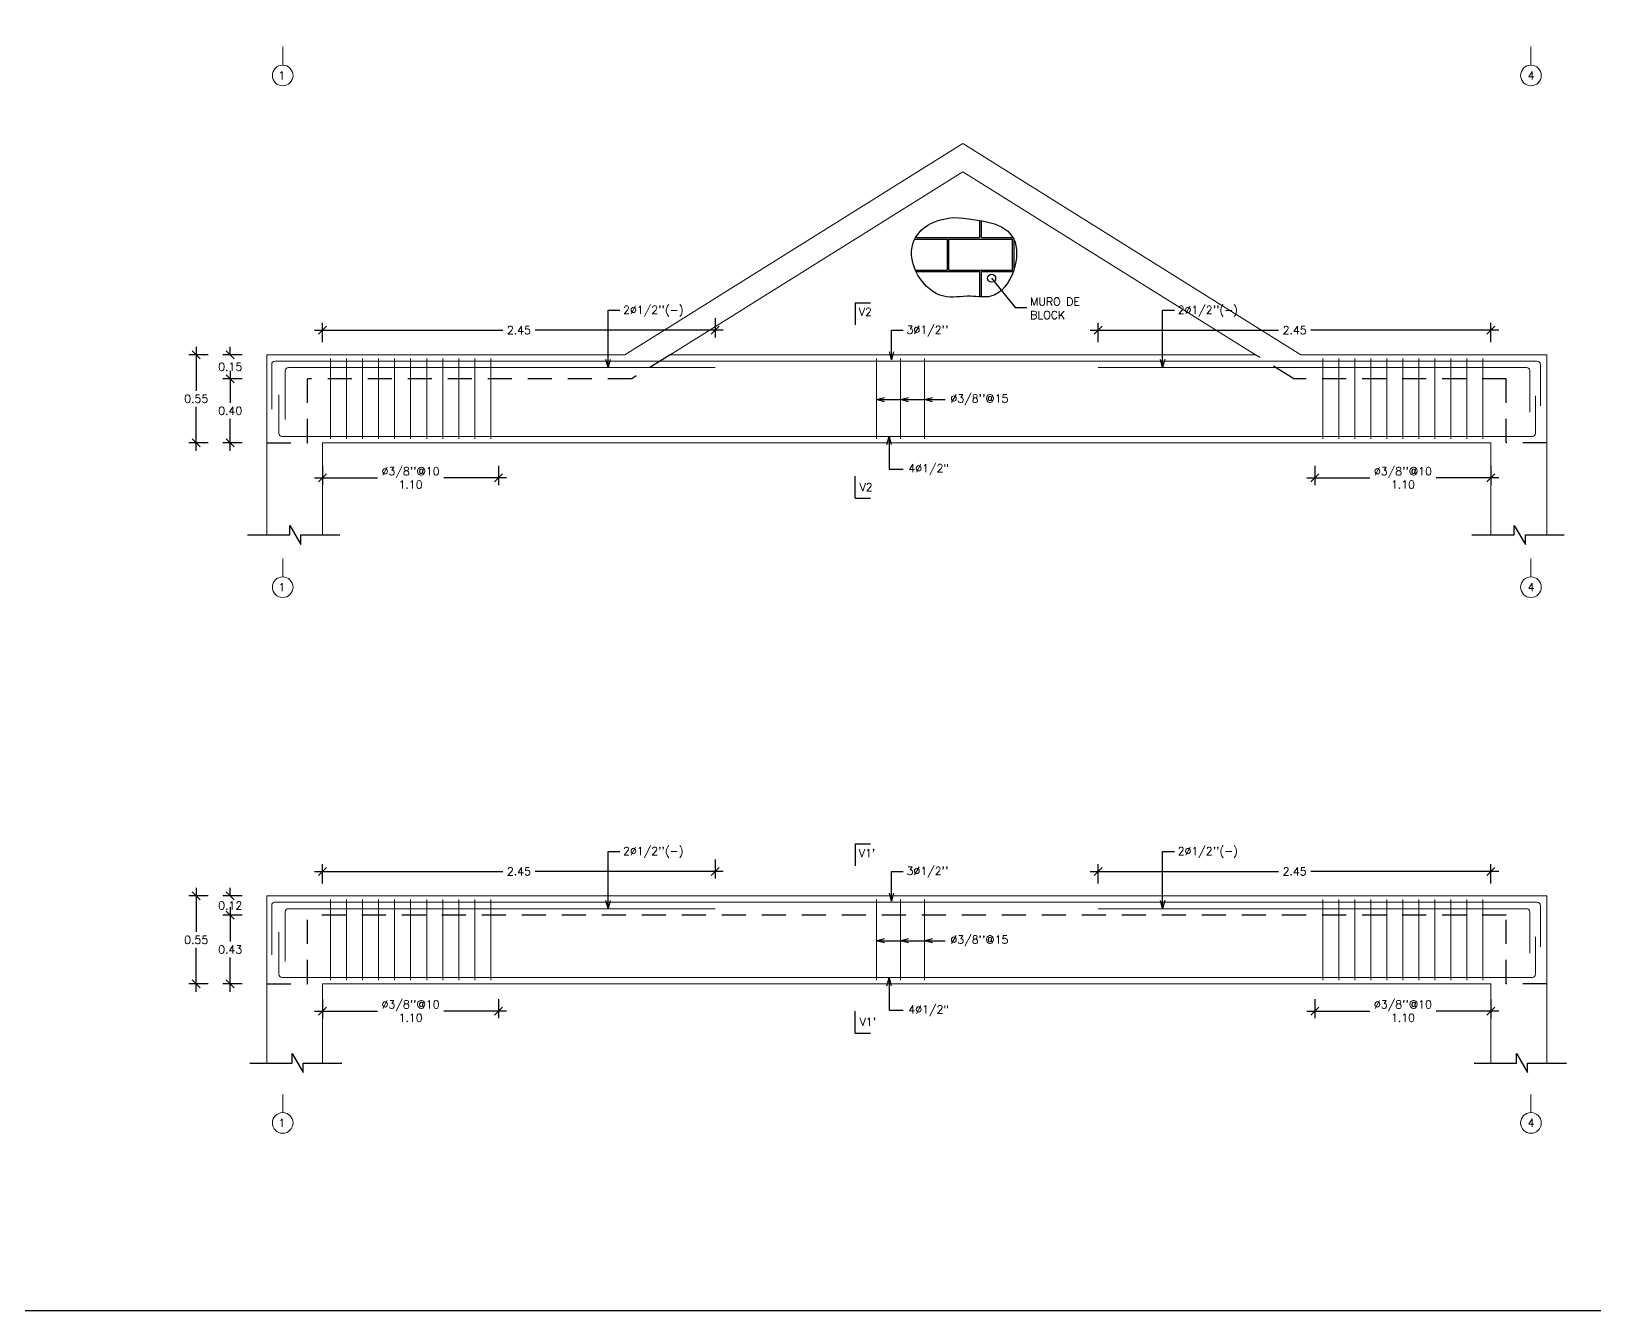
# Model space of a CAD drawing. Header units: metres. Extents: x -44 to 358, y -286 to 66.
# Drawn here: x 16.82 to 26.59, y -58.51 to -50.52 of the extents above; entities that cross this region are included whole.
import ezdxf

# ---------------------------------------------------------------- set-up
doc = ezdxf.new("R2010")
doc.units = ezdxf.units.M
doc.header["$LTSCALE"] = 0.3
doc.header["$PDMODE"] = 3
for name, pattern in [('CONTINUA', [0]), ('DASHED', [0.75, 0.5, -0.25]), ('HIDDEN', [9.525, 6.35, -3.175])]:
    doc.linetypes.add(name, pattern=pattern)
for name, color, linetype in [('ACERO', 5, 'Continuous'), ('DETALLE', 3, 'Continuous'), ('DIMTEXTO', 4, 'Continuous'), ('HATCH', 8, 'Continuous'), ('Losas', 8, 'Continuous'), ('texto acero', 4, 'Continuous')]:
    doc.layers.add(name, color=color, linetype=linetype)
doc.layers.add('VIGAS', color=1, linetype='HIDDEN', lineweight=15)
doc.styles.add('SMPLEX', font='simplex.shx')
doc.dimstyles.new('DIM-25', dxfattribs={"dimscale": 0.25, "dimtxt": 0.2, "dimasz": 0.2, "dimexe": 0.18, "dimexo": 0.2, "dimgap": 0.1, "dimtad": 0, "dimtih": 1, "dimtoh": 1, "dimzin": 0, "dimdsep": 46, "dimtxsty": 'SMPLEX', "dimblk": 'OBLIQUE', "dimcen": 0.09, "dimdle": 0.2, "dimclrd": 4, "dimclre": 4, "dimclrt": 4, "dimadec": 0, "dimazin": 0, "dimtfac": 1, "dimtofl": 0, "dimtmove": 0, "dimatfit": 3, "dimldrblk": 'OPEN30', "dimfxl": 0.3, "dimfxlon": 1, "dimtolj": 1, "dimtzin": 0, "dimarcsym": 0})

# ---------------------------------------------------------------- blocks, each defined once
blk = doc.blocks.new('_OBLIQUE')
at = {"color": 0, "linetype": 'ByBlock'}
blk.add_line((-0.5, -0.5), (0.5, 0.5), dxfattribs=at)
blk = doc.blocks.new('*D1133')
at = {"layer": 'DEFPOINTS', "color": 0, "linetype": 'Continuous', "transparency": 16777216}
for p in [(18.064, -52.6883), (18.5477, -52.6883), (18.292, -53.0882)]:
    blk.add_point(p, dxfattribs=at)
at = {"layer": 'DIMTEXTO', "color": 4, "linetype": 'Continuous', "lineweight": -2, "transparency": 16777216}
for p, q in [((18.064, -52.6383), (18.064, -52.8382)), ((18.139, -52.6883), (18.019, -52.6883)), ((18.064, -53.1382), (18.064, -52.9382)), ((18.139, -53.0882), (18.019, -53.0882))]:
    blk.add_line(p, q, dxfattribs=at)
at = {"layer": 'DIMTEXTO', "color": 4, "linetype": 'Continuous', "lineweight": -2, "transparency": 16777216, "xscale": 0.05, "yscale": 0.05, "zscale": 0.05}
for p, rotation in [((18.064, -52.6883), 90), ((18.064, -53.0882), 270)]:
    blk.add_blockref('_OBLIQUE', p, dxfattribs=dict(at, rotation=rotation))
at = {"layer": 'DIMTEXTO', "color": 4, "linetype": 'Continuous', "transparency": 16777216, "insert": (18.064, -52.8882), "char_height": 0.05, "attachment_point": 5, "style": 'SMPLEX'}
blk.add_mtext('\\A1;0.40', dxfattribs=at)
blk = doc.blocks.new('_Open30')
at = {"color": 0, "lineweight": -2}
for p, q in [((-1, 0.27), (0, 0)), ((0, 0), (-1, -0.27)), ((0, 0), (-1, 0))]:
    blk.add_line(p, q, dxfattribs=at)
blk = doc.blocks.new('*D1134')
at = {"layer": 'DEFPOINTS', "color": 0, "linetype": 'Continuous', "transparency": 16777216}
for p in [(18.292, -52.5383), (17.8515, -53.0882), (18.542, -53.0882)]:
    blk.add_point(p, dxfattribs=at)
at = {"layer": 'DIMTEXTO', "color": 4, "linetype": 'Continuous', "lineweight": -2, "transparency": 16777216}
for p, q in [((17.9265, -52.5383), (17.8065, -52.5383)), ((17.8515, -52.4883), (17.8515, -52.7632)), ((17.8515, -53.1382), (17.8515, -52.8632)), ((17.9265, -53.0882), (17.8065, -53.0882))]:
    blk.add_line(p, q, dxfattribs=at)
at = {"layer": 'DIMTEXTO', "color": 4, "linetype": 'Continuous', "lineweight": -2, "transparency": 16777216, "xscale": 0.05, "yscale": 0.05, "zscale": 0.05}
for p, rotation in [((17.8515, -52.5383), 90), ((17.8515, -53.0882), 270)]:
    blk.add_blockref('_OBLIQUE', p, dxfattribs=dict(at, rotation=rotation))
at = {"layer": 'DIMTEXTO', "color": 4, "linetype": 'Continuous', "transparency": 16777216, "insert": (17.8515, -52.8132), "char_height": 0.05, "attachment_point": 5, "style": 'SMPLEX'}
blk.add_mtext('\\A1;0.55', dxfattribs=at)
blk = doc.blocks.new('*D1135')
at = {"layer": 'DEFPOINTS', "color": 0, "transparency": 16777216}
for p in [(18.064, -52.5383), (18.292, -52.5383), (18.5477, -52.6883)]:
    blk.add_point(p, dxfattribs=at)
at = {"layer": 'DIMTEXTO', "color": 4, "lineweight": -2, "transparency": 16777216}
for p, q in [((18.139, -52.5383), (18.019, -52.5383)), ((18.064, -52.5383), (18.064, -52.4883)), ((18.139, -52.6883), (18.019, -52.6883)), ((18.064, -52.6883), (18.064, -52.7383))]:
    blk.add_line(p, q, dxfattribs=at)
at = {"layer": 'DIMTEXTO', "color": 4, "lineweight": -2, "transparency": 16777216, "xscale": 0.05, "yscale": 0.05, "zscale": 0.05}
for p, rotation in [((18.064, -52.5383), 270), ((18.064, -52.6883), 90)]:
    blk.add_blockref('_OBLIQUE', p, dxfattribs=dict(at, rotation=rotation))
at = {"layer": 'DIMTEXTO', "color": 4, "transparency": 16777216, "insert": (18.064, -52.6133), "char_height": 0.05, "attachment_point": 5, "style": 'SMPLEX'}
blk.add_mtext('\\A1;0.15', dxfattribs=at)
blk = doc.blocks.new('*D1240')
at = {"layer": 'DEFPOINTS', "color": 0, "linetype": 'Continuous', "transparency": 16777216}
for p in [(18.064, -56.039), (18.542, -56.039), (18.292, -56.4689)]:
    blk.add_point(p, dxfattribs=at)
at = {"layer": 'DIMTEXTO', "color": 4, "linetype": 'Continuous', "lineweight": -2, "transparency": 16777216}
for p, q in [((18.139, -56.039), (18.019, -56.039)), ((18.064, -55.989), (18.064, -56.2039)), ((18.064, -56.5189), (18.064, -56.3039)), ((18.139, -56.4689), (18.019, -56.4689))]:
    blk.add_line(p, q, dxfattribs=at)
at = {"layer": 'DIMTEXTO', "color": 4, "linetype": 'Continuous', "lineweight": -2, "transparency": 16777216, "xscale": 0.05, "yscale": 0.05, "zscale": 0.05}
for p, rotation in [((18.064, -56.039), 90), ((18.064, -56.4689), 270)]:
    blk.add_blockref('_OBLIQUE', p, dxfattribs=dict(at, rotation=rotation))
at = {"layer": 'DIMTEXTO', "color": 4, "linetype": 'Continuous', "transparency": 16777216, "insert": (18.064, -56.2539), "char_height": 0.05, "attachment_point": 5, "style": 'SMPLEX'}
blk.add_mtext('\\A1;0.43', dxfattribs=at)
blk = doc.blocks.new('*D1241')
at = {"layer": 'DEFPOINTS', "color": 0, "linetype": 'Continuous', "transparency": 16777216}
for p in [(18.292, -55.919), (17.8515, -56.4689), (18.542, -56.4689)]:
    blk.add_point(p, dxfattribs=at)
at = {"layer": 'DIMTEXTO', "color": 4, "linetype": 'Continuous', "lineweight": -2, "transparency": 16777216}
for p, q in [((17.8515, -55.869), (17.8515, -56.144)), ((17.9265, -55.919), (17.8065, -55.919)), ((17.8515, -56.5189), (17.8515, -56.244)), ((17.9265, -56.4689), (17.8065, -56.4689))]:
    blk.add_line(p, q, dxfattribs=at)
at = {"layer": 'DIMTEXTO', "color": 4, "linetype": 'Continuous', "lineweight": -2, "transparency": 16777216, "xscale": 0.05, "yscale": 0.05, "zscale": 0.05}
for p, rotation in [((17.8515, -55.919), 90), ((17.8515, -56.4689), 270)]:
    blk.add_blockref('_OBLIQUE', p, dxfattribs=dict(at, rotation=rotation))
at = {"layer": 'DIMTEXTO', "color": 4, "linetype": 'Continuous', "transparency": 16777216, "insert": (17.8515, -56.194), "char_height": 0.05, "attachment_point": 5, "style": 'SMPLEX'}
blk.add_mtext('\\A1;0.55', dxfattribs=at)
blk = doc.blocks.new('*D1245')
at = {"layer": 'DEFPOINTS', "color": 0, "transparency": 16777216}
for p in [(18.064, -55.919), (18.292, -55.919), (18.542, -56.039)]:
    blk.add_point(p, dxfattribs=at)
at = {"layer": 'DIMTEXTO', "color": 4, "lineweight": -2, "transparency": 16777216}
for p, q in [((18.064, -55.919), (18.064, -55.869)), ((18.139, -55.919), (18.019, -55.919)), ((18.139, -56.039), (18.019, -56.039)), ((18.064, -56.039), (18.064, -56.089))]:
    blk.add_line(p, q, dxfattribs=at)
at = {"layer": 'DIMTEXTO', "color": 4, "lineweight": -2, "transparency": 16777216, "xscale": 0.05, "yscale": 0.05, "zscale": 0.05}
for p, rotation in [((18.064, -55.919), 270), ((18.064, -56.039), 90)]:
    blk.add_blockref('_OBLIQUE', p, dxfattribs=dict(at, rotation=rotation))
at = {"layer": 'DIMTEXTO', "color": 4, "transparency": 16777216, "insert": (18.064, -55.979), "char_height": 0.05, "attachment_point": 5, "style": 'SMPLEX'}
blk.add_mtext('\\A1;0.12', dxfattribs=at)
blk = doc.blocks.new('*U1247')
at = {"layer": 'ACERO', "linetype": 'Continuous', "lineweight": 0}
blk.add_line((0, 0.2515), (0, -0.2515), dxfattribs=at)
blk = doc.blocks.new('*U1248')
at = {"layer": 'DIMTEXTO', "color": 0, "linetype": 'ByBlock', "lineweight": -2, "transparency": 16777216}
for p in [(0, 0), (0.1, 0), (0.2, 0), (0.3, 0), (0.4, 0), (0.5, 0), (0.6, 0), (0.7, 0), (0.8, 0), (0.9, 0), (1, 0)]:
    blk.add_blockref('*U1247', p, dxfattribs=at)
blk = doc.blocks.new('*D1249')
at = {"layer": 'DEFPOINTS', "color": 0, "linetype": 'Continuous', "transparency": 16777216}
for p in [(18.6413, -56.4689), (19.7413, -56.4689), (19.7413, -56.6385)]:
    blk.add_point(p, dxfattribs=at)
at = {"layer": 'DIMTEXTO', "color": 4, "linetype": 'Continuous', "lineweight": -2, "transparency": 16777216}
for p, q in [((18.6413, -56.5635), (18.6413, -56.6835)), ((19.7413, -56.5635), (19.7413, -56.6835)), ((18.5913, -56.6385), (18.9842, -56.6385)), ((19.7913, -56.6385), (19.3985, -56.6385))]:
    blk.add_line(p, q, dxfattribs=at)
at = {"layer": 'DIMTEXTO', "color": 4, "linetype": 'Continuous', "lineweight": -2, "transparency": 16777216, "xscale": 0.05, "yscale": 0.05, "zscale": 0.05, "rotation": 180}
blk.add_blockref('_OBLIQUE', (18.6413, -56.6385), dxfattribs=at)
at = {"layer": 'DIMTEXTO', "color": 4, "linetype": 'Continuous', "lineweight": -2, "transparency": 16777216, "xscale": 0.05, "yscale": 0.05, "zscale": 0.05}
blk.add_blockref('_OBLIQUE', (19.7413, -56.6385), dxfattribs=at)
at = {"layer": 'DIMTEXTO', "color": 4, "linetype": 'Continuous', "transparency": 16777216, "insert": (19.1913, -56.6385), "char_height": 0.05, "attachment_point": 5, "style": 'SMPLEX'}
blk.add_mtext("\\A1;%%C3/8''@10\\P1.10", dxfattribs=at)
blk = doc.blocks.new('*U1250')
at = {"layer": 'ACERO', "linetype": 'Continuous', "lineweight": 0}
blk.add_line((0, 0.2515), (0, -0.2515), dxfattribs=at)
blk = doc.blocks.new('*U1251')
at = {"layer": 'DIMTEXTO', "color": 0, "linetype": 'ByBlock', "lineweight": -2, "transparency": 16777216}
for p in [(0, 0), (0.1, 0), (0.2, 0), (0.3, 0), (0.4, 0), (0.5, 0), (0.6, 0), (0.7, 0), (0.8, 0), (0.9, 0), (1, 0)]:
    blk.add_blockref('*U1250', p, dxfattribs=at)
blk = doc.blocks.new('*D1252')
at = {"layer": 'DEFPOINTS', "color": 0, "linetype": 'Continuous', "transparency": 16777216}
for p in [(24.842, -56.4689), (25.942, -56.4689), (24.842, -56.6385)]:
    blk.add_point(p, dxfattribs=at)
at = {"layer": 'DIMTEXTO', "color": 4, "linetype": 'Continuous', "lineweight": -2, "transparency": 16777216}
for p, q in [((24.842, -56.5635), (24.842, -56.6835)), ((25.942, -56.5635), (25.942, -56.6835)), ((24.792, -56.6385), (25.1848, -56.6385)), ((25.992, -56.6385), (25.5991, -56.6385))]:
    blk.add_line(p, q, dxfattribs=at)
at = {"layer": 'DIMTEXTO', "color": 4, "linetype": 'Continuous', "lineweight": -2, "transparency": 16777216, "xscale": 0.05, "yscale": 0.05, "zscale": 0.05, "rotation": 180}
blk.add_blockref('_OBLIQUE', (24.842, -56.6385), dxfattribs=at)
at = {"layer": 'DIMTEXTO', "color": 4, "linetype": 'Continuous', "lineweight": -2, "transparency": 16777216, "xscale": 0.05, "yscale": 0.05, "zscale": 0.05}
blk.add_blockref('_OBLIQUE', (25.942, -56.6385), dxfattribs=at)
at = {"layer": 'DIMTEXTO', "color": 4, "linetype": 'Continuous', "transparency": 16777216, "insert": (25.392, -56.6385), "char_height": 0.05, "attachment_point": 5, "style": 'SMPLEX'}
blk.add_mtext("\\A1;%%C3/8''@10\\P1.10", dxfattribs=at)
blk = doc.blocks.new('*D1253')
at = {"layer": 'DEFPOINTS', "color": 0, "linetype": 'Continuous', "transparency": 16777216}
for p in [(21.0949, 0), (21.0949, -55.7656), (18.6413, -56.4689)]:
    blk.add_point(p, dxfattribs=at)
at = {"layer": 'DIMTEXTO', "color": 4, "linetype": 'Continuous', "lineweight": -2, "transparency": 16777216}
for p, q in [((18.5913, -55.7656), (19.7669, -55.7656)), ((18.6413, -55.8406), (18.6413, -55.7206)), ((21.1449, -55.7656), (19.9693, -55.7656)), ((21.0949, -55.6906), (21.0949, -55.8106))]:
    blk.add_line(p, q, dxfattribs=at)
at = {"layer": 'DIMTEXTO', "color": 4, "linetype": 'Continuous', "lineweight": -2, "transparency": 16777216, "xscale": 0.05, "yscale": 0.05, "zscale": 0.05, "rotation": 180}
blk.add_blockref('_OBLIQUE', (18.6413, -55.7656), dxfattribs=at)
at = {"layer": 'DIMTEXTO', "color": 4, "linetype": 'Continuous', "lineweight": -2, "transparency": 16777216, "xscale": 0.05, "yscale": 0.05, "zscale": 0.05}
blk.add_blockref('_OBLIQUE', (21.0949, -55.7656), dxfattribs=at)
at = {"layer": 'DIMTEXTO', "color": 4, "linetype": 'Continuous', "transparency": 16777216, "insert": (19.8681, -55.7656), "char_height": 0.05, "attachment_point": 5, "style": 'SMPLEX'}
blk.add_mtext('\\A1;2.45', dxfattribs=at)
blk = doc.blocks.new('*D1254')
at = {"layer": 'DEFPOINTS', "color": 0, "linetype": 'Continuous', "transparency": 16777216}
for p in [(25.942, -55.7656), (23.4884, -56.4689), (25.942, -56.4689)]:
    blk.add_point(p, dxfattribs=at)
at = {"layer": 'DIMTEXTO', "color": 4, "linetype": 'Continuous', "lineweight": -2, "transparency": 16777216}
for p, q in [((23.4384, -55.7656), (24.614, -55.7656)), ((23.4884, -55.8406), (23.4884, -55.7206)), ((25.992, -55.7656), (24.8164, -55.7656)), ((25.942, -55.8406), (25.942, -55.7206))]:
    blk.add_line(p, q, dxfattribs=at)
at = {"layer": 'DIMTEXTO', "color": 4, "linetype": 'Continuous', "lineweight": -2, "transparency": 16777216, "xscale": 0.05, "yscale": 0.05, "zscale": 0.05, "rotation": 180}
blk.add_blockref('_OBLIQUE', (23.4884, -55.7656), dxfattribs=at)
at = {"layer": 'DIMTEXTO', "color": 4, "linetype": 'Continuous', "lineweight": -2, "transparency": 16777216, "xscale": 0.05, "yscale": 0.05, "zscale": 0.05}
blk.add_blockref('_OBLIQUE', (25.942, -55.7656), dxfattribs=at)
at = {"layer": 'DIMTEXTO', "color": 4, "linetype": 'Continuous', "transparency": 16777216, "insert": (24.7152, -55.7656), "char_height": 0.05, "attachment_point": 5, "style": 'SMPLEX'}
blk.add_mtext('\\A1;2.45', dxfattribs=at)
blk = doc.blocks.new('*U1255')
at = {"layer": 'ACERO', "linetype": 'Continuous', "lineweight": 0}
blk.add_line((0, 0.2515), (0, -0.2515), dxfattribs=at)
blk = doc.blocks.new('*U1256')
at = {"layer": 'DIMTEXTO', "color": 0, "linetype": 'ByBlock', "lineweight": -2, "transparency": 16777216}
for p in [(0, 0), (0.1, 0), (0.2, 0), (0.3, 0), (0.4, 0), (0.5, 0), (0.6, 0), (0.7, 0), (0.8, 0), (0.9, 0), (1, 0)]:
    blk.add_blockref('*U1255', p, dxfattribs=at)
blk = doc.blocks.new('*D1262')
at = {"layer": 'DEFPOINTS', "color": 0, "linetype": 'Continuous', "transparency": 16777216}
for p in [(18.6413, -53.1382), (19.7413, -53.1382), (19.7413, -53.3078)]:
    blk.add_point(p, dxfattribs=at)
at = {"layer": 'DIMTEXTO', "color": 4, "linetype": 'Continuous', "lineweight": -2, "transparency": 16777216}
for p, q in [((18.6413, -53.2328), (18.6413, -53.3528)), ((19.7413, -53.2328), (19.7413, -53.3528)), ((18.5913, -53.3078), (18.9842, -53.3078)), ((19.7913, -53.3078), (19.3985, -53.3078))]:
    blk.add_line(p, q, dxfattribs=at)
at = {"layer": 'DIMTEXTO', "color": 4, "linetype": 'Continuous', "lineweight": -2, "transparency": 16777216, "xscale": 0.05, "yscale": 0.05, "zscale": 0.05, "rotation": 180}
blk.add_blockref('_OBLIQUE', (18.6413, -53.3078), dxfattribs=at)
at = {"layer": 'DIMTEXTO', "color": 4, "linetype": 'Continuous', "lineweight": -2, "transparency": 16777216, "xscale": 0.05, "yscale": 0.05, "zscale": 0.05}
blk.add_blockref('_OBLIQUE', (19.7413, -53.3078), dxfattribs=at)
at = {"layer": 'DIMTEXTO', "color": 4, "linetype": 'Continuous', "transparency": 16777216, "insert": (19.1913, -53.3078), "char_height": 0.05, "attachment_point": 5, "style": 'SMPLEX'}
blk.add_mtext("\\A1;%%C3/8''@10\\P1.10", dxfattribs=at)
blk = doc.blocks.new('*U1257')
at = {"layer": 'ACERO', "linetype": 'Continuous', "lineweight": 0}
blk.add_line((0, 0.2515), (0, -0.2515), dxfattribs=at)
blk = doc.blocks.new('*U1258')
at = {"layer": 'DIMTEXTO', "color": 0, "linetype": 'ByBlock', "lineweight": -2, "transparency": 16777216}
for p in [(0, 0), (0.1, 0), (0.2, 0), (0.3, 0), (0.4, 0), (0.5, 0), (0.6, 0), (0.7, 0), (0.8, 0), (0.9, 0), (1, 0)]:
    blk.add_blockref('*U1257', p, dxfattribs=at)
blk = doc.blocks.new('*D1259')
at = {"layer": 'DEFPOINTS', "color": 0, "linetype": 'Continuous', "transparency": 16777216}
for p in [(24.842, -53.1382), (25.942, -53.1382), (24.842, -53.3078)]:
    blk.add_point(p, dxfattribs=at)
at = {"layer": 'DIMTEXTO', "color": 4, "linetype": 'Continuous', "lineweight": -2, "transparency": 16777216}
for p, q in [((24.842, -53.2328), (24.842, -53.3528)), ((25.942, -53.2328), (25.942, -53.3528)), ((24.792, -53.3078), (25.1848, -53.3078)), ((25.992, -53.3078), (25.5991, -53.3078))]:
    blk.add_line(p, q, dxfattribs=at)
at = {"layer": 'DIMTEXTO', "color": 4, "linetype": 'Continuous', "lineweight": -2, "transparency": 16777216, "xscale": 0.05, "yscale": 0.05, "zscale": 0.05, "rotation": 180}
blk.add_blockref('_OBLIQUE', (24.842, -53.3078), dxfattribs=at)
at = {"layer": 'DIMTEXTO', "color": 4, "linetype": 'Continuous', "lineweight": -2, "transparency": 16777216, "xscale": 0.05, "yscale": 0.05, "zscale": 0.05}
blk.add_blockref('_OBLIQUE', (25.942, -53.3078), dxfattribs=at)
at = {"layer": 'DIMTEXTO', "color": 4, "linetype": 'Continuous', "transparency": 16777216, "insert": (25.392, -53.3078), "char_height": 0.05, "attachment_point": 5, "style": 'SMPLEX'}
blk.add_mtext("\\A1;%%C3/8''@10\\P1.10", dxfattribs=at)
blk = doc.blocks.new('*D1260')
at = {"layer": 'DEFPOINTS', "color": 0, "linetype": 'Continuous', "transparency": 16777216}
for p in [(21.0949, 3.3807), (21.0949, -52.3848), (18.6413, -53.1382)]:
    blk.add_point(p, dxfattribs=at)
at = {"layer": 'DIMTEXTO', "color": 4, "linetype": 'Continuous', "lineweight": -2, "transparency": 16777216}
for p, q in [((18.6413, -52.4598), (18.6413, -52.3398)), ((21.0949, -52.3098), (21.0949, -52.4298)), ((18.5913, -52.3848), (19.7669, -52.3848)), ((21.1449, -52.3848), (19.9693, -52.3848))]:
    blk.add_line(p, q, dxfattribs=at)
at = {"layer": 'DIMTEXTO', "color": 4, "linetype": 'Continuous', "lineweight": -2, "transparency": 16777216, "xscale": 0.05, "yscale": 0.05, "zscale": 0.05, "rotation": 180}
blk.add_blockref('_OBLIQUE', (18.6413, -52.3848), dxfattribs=at)
at = {"layer": 'DIMTEXTO', "color": 4, "linetype": 'Continuous', "lineweight": -2, "transparency": 16777216, "xscale": 0.05, "yscale": 0.05, "zscale": 0.05}
blk.add_blockref('_OBLIQUE', (21.0949, -52.3848), dxfattribs=at)
at = {"layer": 'DIMTEXTO', "color": 4, "linetype": 'Continuous', "transparency": 16777216, "insert": (19.8681, -52.3848), "char_height": 0.05, "attachment_point": 5, "style": 'SMPLEX'}
blk.add_mtext('\\A1;2.45', dxfattribs=at)
blk = doc.blocks.new('*D1261')
at = {"layer": 'DEFPOINTS', "color": 0, "linetype": 'Continuous', "transparency": 16777216}
for p in [(25.942, -52.3848), (23.4884, -53.1382), (25.942, -53.1382)]:
    blk.add_point(p, dxfattribs=at)
at = {"layer": 'DIMTEXTO', "color": 4, "linetype": 'Continuous', "lineweight": -2, "transparency": 16777216}
for p, q in [((23.4884, -52.4598), (23.4884, -52.3398)), ((25.942, -52.4598), (25.942, -52.3398)), ((23.4384, -52.3848), (24.614, -52.3848)), ((25.992, -52.3848), (24.8164, -52.3848))]:
    blk.add_line(p, q, dxfattribs=at)
at = {"layer": 'DIMTEXTO', "color": 4, "linetype": 'Continuous', "lineweight": -2, "transparency": 16777216, "xscale": 0.05, "yscale": 0.05, "zscale": 0.05, "rotation": 180}
blk.add_blockref('_OBLIQUE', (23.4884, -52.3848), dxfattribs=at)
at = {"layer": 'DIMTEXTO', "color": 4, "linetype": 'Continuous', "lineweight": -2, "transparency": 16777216, "xscale": 0.05, "yscale": 0.05, "zscale": 0.05}
blk.add_blockref('_OBLIQUE', (25.942, -52.3848), dxfattribs=at)
at = {"layer": 'DIMTEXTO', "color": 4, "linetype": 'Continuous', "transparency": 16777216, "insert": (24.7152, -52.3848), "char_height": 0.05, "attachment_point": 5, "style": 'SMPLEX'}
blk.add_mtext('\\A1;2.45', dxfattribs=at)

msp = doc.modelspace()

# ---------------------------------------------------------------- hatches: boundary and pattern name
at = {"layer": 'HATCH', "ltscale": 0.2}
h = msp.add_hatch(dxfattribs=at)
h.set_pattern_fill('AR-B816C', color=256, scale=0.001)
edge = h.paths.add_edge_path()
edge.add_spline(control_points=[(22.5862231, -51.6804347), (22.5289217, -51.6893254), (22.4230349, -51.7057544), (22.2974444, -51.8525585), (22.341576, -52.0563892), (22.5058888, -52.2001675), (22.6752911, -52.1622153), (22.8532452, -52.1976188), (22.9804714, -52.0238233), (22.988562, -51.716474), (22.7478121, -51.694909), (22.5862231, -51.6804347)], knot_values=[0, 0, 0, 0, 0.169798311, 0.313769548, 0.522752497, 0.726310353, 0.893256392, 1.020454424, 1.23724639, 1.431879659, 1.8291799, 1.8291799, 1.8291799, 1.8291799], degree=3, periodic=0)

# ---------------------------------------------------------------- linework, layer by layer
at = {"layer": 'ACERO', "linetype": 'Continuous', "lineweight": 0}
for p, q in [((18.3432662, -52.5782365), (26.2305823, -52.5782417)), ((18.4278174, -52.6182365), (21.0948816, -52.6182383)), ((22.1027662, -52.5607646), (22.1027662, -53.0637596)), ((22.2527662, -52.5607646), (22.2527662, -53.0637596)), ((22.4027662, -52.5607646), (22.4027662, -53.0637596)), ((23.4884333, -52.6182399), (26.1648691, -52.6182417)), ((18.3679199, -52.7887404), (18.3679199, -53.0280641)), ((26.220768, -52.7949596), (26.220768, -53.0280693)), ((18.3879199, -53.0480641), (26.200768, -53.0480693)), ((18.3432662, -55.9589601), (26.2305823, -55.9589654)), ((22.1027662, -55.9414882), (22.1027662, -56.4444833)), ((22.2527662, -55.9414882), (22.2527662, -56.4444833)), ((22.4027662, -55.9414882), (22.4027662, -56.4444833)), ((18.4278174, -55.9989602), (21.0948816, -55.998962)), ((23.4884333, -55.9989636), (26.1648691, -55.9989653)), ((18.3679199, -56.1463529), (18.3679199, -56.4087878)), ((26.220768, -56.1756833), (26.220768, -56.408793)), ((18.3879199, -56.4287878), (26.200768, -56.428793))]:
    msp.add_line(p, q, dxfattribs=at)
for points in [[(18.3432662, -52.5782365, 0.414213562), (18.3232662, -52.5982365), (18.3232662, -52.8790691)], [(18.4278174, -52.6182365, 0.414213562), (18.4078174, -52.6382365), (18.4078174, -52.9428297)], [(26.1648691, -52.6182417, -0.414213562), (26.1848691, -52.6382417), (26.1848691, -52.8966607)], [(26.2305823, -52.5782417, -0.414213562), (26.2505823, -52.5982417), (26.2505823, -52.8566607)], [(18.3432662, -55.9589601, 0.414213562), (18.3232662, -55.9789601), (18.3232662, -56.2866815)], [(26.2305823, -55.9589654, -0.414213562), (26.2505823, -55.9789654), (26.2505823, -56.2373844)], [(18.4278174, -55.9989602, 0.414213562), (18.4078174, -56.0189602), (18.4078174, -56.3266816)], [(26.1648691, -55.9989653, -0.414213562), (26.1848691, -56.0189653), (26.1848691, -56.2773843)]]:
    msp.add_lwpolyline(points, format="xyb", dxfattribs=at)
for centre, start, end in [((18.3879199, -53.0280641), 180, 270), ((26.200768, -53.0280693), 270, 0), ((18.3879199, -56.4087878), 180, 270), ((26.200768, -56.408793), 270, 0)]:
    msp.add_arc(centre, 0.02, start, end, dxfattribs=at)
at = {"layer": 'DETALLE', "ltscale": 0.2}
for points in [[(18.1718108, -53.6643541), (18.4369153, -53.6643541), (18.4369153, -53.6045096), (18.5061211, -53.7237477), (18.5061211, -53.6643541), (18.7485193, -53.6643541)], [(25.8224659, -53.6643541), (26.0875703, -53.6643541), (26.0875703, -53.6045096), (26.1567762, -53.7237477), (26.1567762, -53.6643541), (26.3991744, -53.6643541)], [(18.1858205, -56.9630972), (18.450925, -56.9630972), (18.450925, -56.9032528), (18.5201308, -57.0224909), (18.5201308, -56.9630972), (18.762529, -56.9630972)], [(25.8364756, -56.9630972), (26.1015801, -56.9630972), (26.1015801, -56.9032528), (26.1707859, -57.0224909), (26.1707859, -56.9630972), (26.4131841, -56.9630972)]]:
    msp.add_lwpolyline(points, dxfattribs=at)
at = {"layer": 'DIMTEXTO', "color": 6, "linetype": 'Continuous', "ltscale": 0.01}
for p, q in [((21.9695998, -52.2136599, -1.8111655), (21.9695998, -52.3513835, -1.8111655)), ((21.9695998, -52.2136599, -1.8111655), (22.0658237, -52.2136599, -1.8111655)), ((21.9695998, -53.4346527, -1.8111655), (21.9695998, -53.2969291, -1.8111655)), ((21.9695998, -53.4346527, -1.8111655), (22.0658237, -53.4346527, -1.8111655)), ((21.9695998, -55.5943836, -1.8111655), (21.9695998, -55.7321072, -1.8111655)), ((21.9695998, -55.5943836, -1.8111655), (22.0658237, -55.5943836, -1.8111655)), ((21.9695998, -56.7758723, -1.8111655), (21.9695998, -56.6381487, -1.8111655)), ((21.9695998, -56.7758723, -1.8111655), (22.0658237, -56.7758723, -1.8111655))]:
    msp.add_line(p, q, dxfattribs=at)
at = {"layer": 'DIMTEXTO'}
msp.add_lwpolyline([(0.9379767, -12.4288255), (147.6240338, -12.4288255), (147.6240338, -58.5105287), (0.9379767, -58.5105287)], close=True, dxfattribs=at)
at = {"layer": 'Losas', "linetype": 'DASHED'}
for points in [[(20.8130869, -52.5382798), (20.5730473, -52.6882732), (18.547718, -52.6882728)], [(26.0362513, -52.688274), (24.7109225, -52.6882738), (24.4708792, -52.5382781)], [(18.2919843, -53.0881809), (18.547718, -53.0881809), (18.547718, -52.6882728)], [(26.291985, -53.0881809), (26.0362513, -53.0881809), (26.0362513, -52.688274)], [(18.2919843, -56.4689046), (18.547718, -56.4689046), (18.547718, -56.0389965)], [(26.0362513, -56.0389977), (18.547718, -56.0389965)], [(26.291985, -56.4689046), (26.0362513, -56.4689046), (26.0362513, -56.0389977)]]:
    msp.add_lwpolyline(points, dxfattribs=at)
at = {"layer": 'Losas', "linetype": 'CONTINUA'}
msp.add_spline([(22.5862231, -51.6804347), (22.4232523, -51.7281002), (22.3318293, -51.8393187), (22.3636291, -52.0458681), (22.5226246, -52.1729752), (22.6895707, -52.1729752), (22.8167687, -52.1729752), (22.9598655, -52.0101192), (22.9598655, -51.815486), (22.5862231, -51.6804347)], degree=3, dxfattribs=at)
at = {"layer": 'VIGAS', "linetype": 'Continuous', "lineweight": 0}
for p, q in [((18.391985, -50.7291867), (18.391985, -50.6156916)), ((26.1916574, -50.7291867), (26.1916574, -50.6156916)), ((18.2919843, -52.5382809), (20.5316845, -52.5382799)), ((18.2919843, -52.5382809), (18.2919843, -53.6643541)), ((20.8130869, -52.5382798), (24.4708792, -52.5382781)), ((24.7539416, -52.538278), (26.291985, -52.5382773)), ((26.291985, -52.5382773), (26.291985, -53.6643541)), ((25.941985, -53.0881804), (18.6413299, -53.088179)), ((18.6413299, -53.0881809), (18.6413299, -53.6643541)), ((25.941985, -53.0881804), (25.941985, -53.6643541)), ((18.391985, -53.9260802), (18.391985, -53.812585)), ((26.1916574, -53.9260802), (26.1916574, -53.812585)), ((18.2919843, -55.9190046), (26.291985, -55.919001)), ((18.2919843, -55.9190046), (18.2919843, -56.9630971)), ((26.291985, -55.919001), (26.291985, -56.9630972)), ((25.941985, -56.4689041), (18.6413299, -56.4689027)), ((18.6413299, -56.4689046), (18.6413299, -56.9630972)), ((25.941985, -56.4689041), (25.941985, -56.9630971)), ((18.391985, -57.2729776), (18.391985, -57.1594825)), ((26.1916574, -57.2729776), (26.1916574, -57.1594825))]:
    msp.add_line(p, q, dxfattribs=at)
for points in [[(20.5300247, -52.5382799), (22.6419844, -51.218581), (24.753941, -52.538278)], [(20.8130869, -52.5382798), (22.6419844, -51.3954578), (24.4708792, -52.5382781)]]:
    msp.add_lwpolyline(points, dxfattribs=at)
for centre in [(18.391985, -50.7936658), (26.1916574, -50.7936658), (18.391985, -53.9905592), (26.1916574, -53.9905592), (18.391985, -57.3374566), (26.1916574, -57.3374566)]:
    msp.add_circle(centre, 0.064479, dxfattribs=at)

# ---------------------------------------------------------------- block references
at = {"layer": 'DIMTEXTO'}
for name, p in [('*U1256', (18.6916645, -52.8122614)), ('*U1248', (18.6916645, -56.1929851))]:
    msp.add_blockref(name, p, dxfattribs=at)
at = {"layer": 'DIMTEXTO', "xscale": -1}
for name, p in [('*U1258', (25.8916504, -52.8122614)), ('*U1251', (25.8916504, -56.1929851))]:
    msp.add_blockref(name, p, dxfattribs=at)

# ---------------------------------------------------------------- texts
at = {"layer": 'DIMTEXTO', "color": 4, "linetype": 'Continuous', "lineweight": 0, "char_height": 0.05, "style": 'SMPLEX'}
for s, insert, attachment_point in [('1', (18.3874796, -50.7936658), 5), ('4', (26.1929716, -50.7936658), 5), ("2%%C1/2''(-)", (20.5191973, -52.2665933), 4), ('V2', (21.9925133, -52.2708903, -1.8111655), 4), ("2%%C1/2''(-)", (23.9842564, -52.2665933), 4), ("3%%C1/2''", (22.2904953, -52.3907488), 4), ("%%C3/8''@15", (22.5643957, -52.8199972, 1.8575108), 4), ('1', (18.3874796, -53.9905592), 5), ('4', (26.1929716, -53.9905592), 5), ("2%%C1/2''(-)", (20.5191973, -55.647317), 4), ("V1'", (21.9925133, -55.651614, -1.8111655), 4), ("2%%C1/2''(-)", (23.9842564, -55.647317), 4), ("3%%C1/2''", (22.2904953, -55.7714725), 4), ("%%C3/8''@15", (22.5643957, -56.2007209, 1.8575108), 4), ('1', (18.3874796, -57.3374566), 5), ('4', (26.1929716, -57.3374566), 5)]:
    msp.add_mtext(s, dxfattribs=dict(at, insert=insert, attachment_point=attachment_point))
at = {"layer": 'DIMTEXTO', "color": 4, "linetype": 'Continuous', "lineweight": 0, "insert": (23.0627267, -52.2483584), "char_height": 0.05, "width": 0.38362061, "attachment_point": 4, "style": 'SMPLEX'}
msp.add_mtext('MURO DE BLOCK', dxfattribs=at)

# ---------------------------------------------------------------- dimensions: what is measured, and where the dimension line sits
at = {"layer": 'DIMTEXTO', "linetype": 'Continuous'}
for base, p1, p2, picture, middle in [((21.0948816, -52.3848317), (18.6413299, -53.1381809), (21.0948816, 3.3807237), '*D1260', (19.8681057, -52.3848317)), ((21.0948816, -55.7655553), (18.6413299, -56.4689046), (21.0948816, 0), '*D1253', (19.8681057, -55.7655553)), ((25.941985, -52.3848317), (23.4884333, -53.13818), (25.941985, -53.1381809), '*D1261', (24.7152091, -52.3848317)), ((25.941985, -55.7655553), (23.4884333, -56.4689036), (25.941985, -56.4689046), '*D1254', (24.7152091, -55.7655553))]:
    dim = msp.add_linear_dim(base=base, p1=p1, p2=p2, dimstyle='DIM-25', dxfattribs=at)
    dim.commit()
    dim.dimension.update_dxf_attribs({"geometry": picture, "text_midpoint": middle})
for base, p1, p2, picture, middle in [((17.8515083, -53.0881782), (18.2919843, -52.5382823), (18.5419843, -53.0881782), '*D1134', (17.8515083, -52.8132303)), ((18.0639741, -52.6882728), (18.2919843, -53.0881782), (18.547718, -52.6882728), '*D1133', (18.0639741, -52.8882255)), ((17.8515083, -56.4689019), (18.2919843, -55.919006), (18.5419843, -56.4689019), '*D1241', (17.8515083, -56.193954)), ((18.0639741, -56.0389965), (18.2919843, -56.4689019), (18.5419843, -56.0389965), '*D1240', (18.0639741, -56.2539492))]:
    dim = msp.add_linear_dim(base=base, p1=p1, p2=p2, angle=90, dimstyle='DIM-25', dxfattribs=at)
    dim.commit()
    dim.dimension.update_dxf_attribs({"geometry": picture, "text_midpoint": middle})
at = {"layer": 'DIMTEXTO'}
for base, p1, p2, picture, middle in [((18.0639741, -52.5382825), (18.547718, -52.6882728), (18.2919843, -52.5382825), '*D1135', (18.0639741, -52.6132777)), ((18.0639741, -55.9190062), (18.5419843, -56.0389965), (18.2919843, -55.9190062), '*D1245', (18.0639741, -55.9790013))]:
    dim = msp.add_linear_dim(base=base, p1=p1, p2=p2, angle=90, dimstyle='DIM-25', override={"dimtmove": 1}, dxfattribs=at)
    dim.commit()
    dim.dimension.update_dxf_attribs({"geometry": picture, "text_midpoint": middle})
at = {"layer": 'DIMTEXTO', "linetype": 'Continuous'}
for base, p1, p2, picture, middle in [((19.7413299, -53.3078046), (18.6413299, -53.1381809), (19.7413299, -53.1381792), '*D1262', (19.1913299, -53.3078046)), ((19.7413299, -56.6385283), (18.6413299, -56.4689046), (19.7413299, -56.4689029), '*D1249', (19.1913299, -56.6385283))]:
    dim = msp.add_linear_dim(base=base, p1=p1, p2=p2, text="%%C3/8''@10\\P<>", dimstyle='DIM-25', dxfattribs=at)
    dim.commit()
    dim.dimension.update_dxf_attribs({"geometry": picture, "text_midpoint": middle})
for base, p1, p2, picture, middle in [((24.841985, -53.3078046), (25.941985, -53.1381809), (24.841985, -53.1381792), '*D1259', (25.391985, -53.3078046)), ((24.841985, -56.6385283), (25.941985, -56.4689046), (24.841985, -56.4689029), '*D1252', (25.391985, -56.6385283))]:
    dim = msp.add_linear_dim(base=base, p1=p1, p2=p2, angle=180, text="%%C3/8''@10\\P<>", dimstyle='DIM-25', dxfattribs=at)
    dim.commit()
    dim.dimension.update_dxf_attribs({"geometry": picture, "text_midpoint": middle})

# ---------------------------------------------------------------- leaders
at = {"layer": 'texto acero', "color": 1}
msp.add_leader([(22.8220242, -52.060442), (22.9684499, -52.2424413), (23.0420652, -52.2424413)], dimstyle='DIM-25', override={"dimldrblk": 'DotBlank'}, dxfattribs=at)
for points in [[(20.4249205, -52.6178634), (20.4249205, -52.2606762), (20.4985358, -52.2606762)], [(23.8899796, -52.6178634), (23.8899796, -52.2606762), (23.9635949, -52.2606762)], [(22.1962184, -52.5705141), (22.1962184, -52.3848317), (22.2698338, -52.3848317)], [(22.1027662, -52.8182528), (22.5319187, -52.8182528)], [(22.2527662, -52.8182528), (22.5319187, -52.8182528)], [(22.4027662, -52.8182528), (22.5319187, -52.8182528)], [(22.1815622, -53.0499335), (22.1815622, -53.2524464), (22.2699689, -53.2524464)], [(20.4249205, -55.9985871), (20.4249205, -55.6413999), (20.4985358, -55.6413999)], [(23.8899796, -55.9985871), (23.8899796, -55.6413999), (23.9635949, -55.6413999)], [(22.1962184, -55.9512377), (22.1962184, -55.7655553), (22.2698338, -55.7655553)], [(22.1027662, -56.1989765), (22.5319187, -56.1989765)], [(22.2527662, -56.1989765), (22.5319187, -56.1989765)], [(22.4027662, -56.1989765), (22.5319187, -56.1989765)], [(22.1815622, -56.4306572), (22.1815622, -56.6331701), (22.2699689, -56.6331701)]]:
    msp.add_leader(points, dimstyle='DIM-25', dxfattribs=at)

# ---------------------------------------------------------------- next in the draw order: texts
at = {"layer": 'DIMTEXTO', "color": 4, "linetype": 'Continuous', "lineweight": 0, "char_height": 0.05, "attachment_point": 4, "style": 'SMPLEX', "bg_fill": 3, "box_fill_scale": 1.2, "bg_fill_color": 256, "bg_fill_transparency": 0}
for s, insert in [('4%%C1/2"', (22.302003, -53.2557006)), ('V2', (21.9970678, -53.3646528, -1.8111655)), ('4%%C1/2"', (22.302003, -56.6364243)), ("V1'", (21.9970678, -56.7058724, -1.8111655))]:
    msp.add_mtext(s, dxfattribs=dict(at, insert=insert))

doc.saveas('drawing.dxf')
